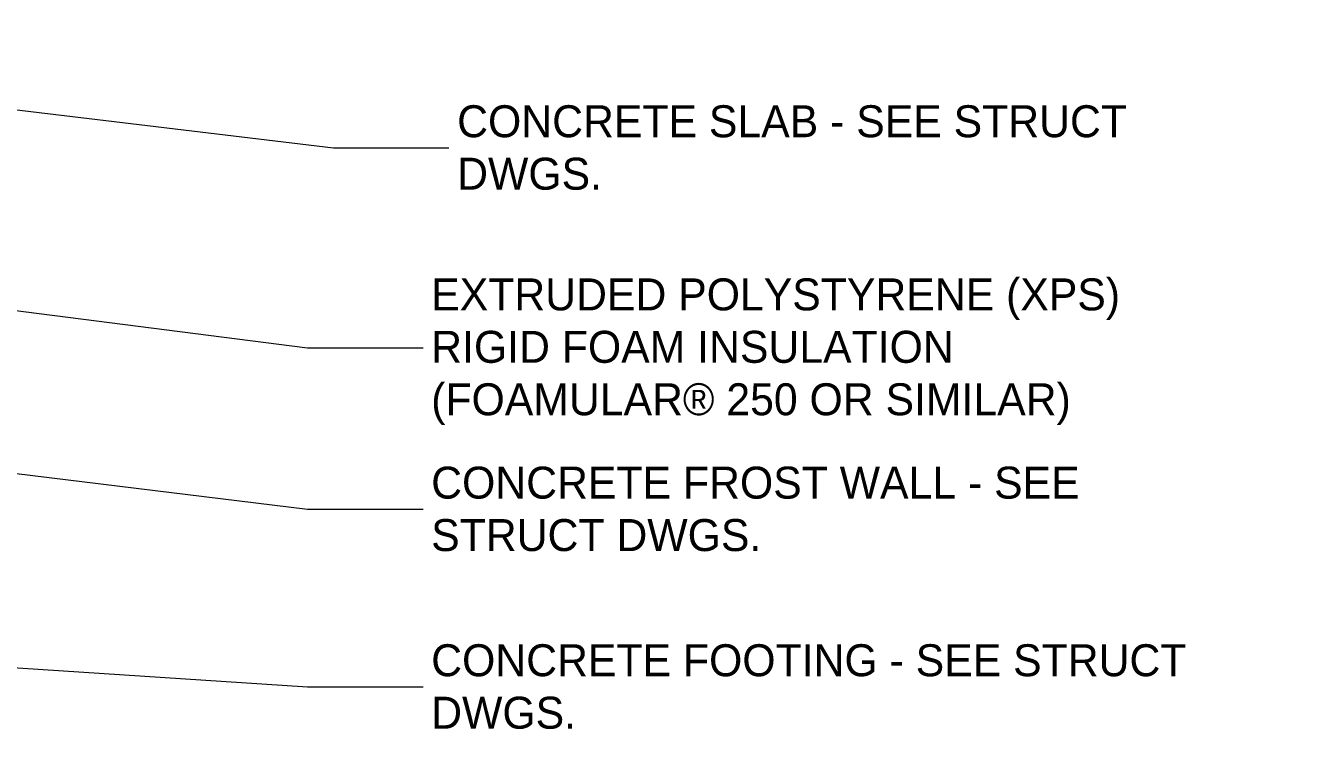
# Model space of a CAD drawing. Header units: inches. Extents: x 22734 to 24094, y -82 to 484.
# Drawn here: x 24008.7 to 24094.1, y -51.2 to -3.3 of the extents above; entities that cross this region are included whole.
import ezdxf

# ---------------------------------------------------------------- set-up
doc = ezdxf.new("R2010")
doc.units = ezdxf.units.IN
doc.header["$MEASUREMENT"] = 0
doc.layers.add('A-ANNO-IDEN', color=131, linetype='Continuous', lineweight=9)
doc.styles.add('Century Gothic', font='GOTHIC.TTF', dxfattribs={"height": 2.155668})

msp = doc.modelspace()

# ---------------------------------------------------------------- linework, layer by layer
at = {"layer": 'A-ANNO-IDEN', "color": 153}
for p, q in [((23960.53966, -3.25542), (24029.46348, -11.51606)), ((24029.46348, -11.51606), (24037.80988, -11.51606)), ((23934.30348, -12.9766), (24027.71348, -25.01291)), ((23938.96413, -25.01291), (24027.71348, -35.88494)), ((24027.71348, -25.01291), (24036.05988, -25.01291)), ((24027.71348, -35.88494), (24036.05988, -35.88494)), ((23939.79019, -42.08042), (24027.71348, -47.86286)), ((24027.71348, -47.86286), (24036.05988, -47.86286))]:
    msp.add_line(p, q, dxfattribs=at)

# ---------------------------------------------------------------- next in the draw order: texts
at = {"layer": 'A-ANNO-IDEN', "char_height": 2.1556677, "attachment_point": 1, "line_spacing_factor": 0.984117, "style": 'Century Gothic', "bg_fill": 3, "box_fill_scale": 1.25, "bg_fill_color": 0, "bg_fill_transparency": 0}
for s, insert, width in [('CONCRETE SLAB - SEE STRUCT\\PDWGS.', (24037.80988, -8.6461), 49.626), ('EXTRUDED POLYSTYRENE (XPS)\\PRIGID FOAM INSULATION\\P(FOAMULAR® 250 OR SIMILAR)', (24036.05988, -20.32152), 51.921), ('CONCRETE FROST WALL - SEE\\PSTRUCT DWGS.', (24036.05988, -33.01499), 48.978), ('CONCRETE FOOTING - SEE STRUCT\\PDWGS.', (24036.05988, -44.99291), 57.483)]:
    msp.add_mtext(s, dxfattribs=dict(at, insert=insert, width=width))

doc.saveas('drawing.dxf')
